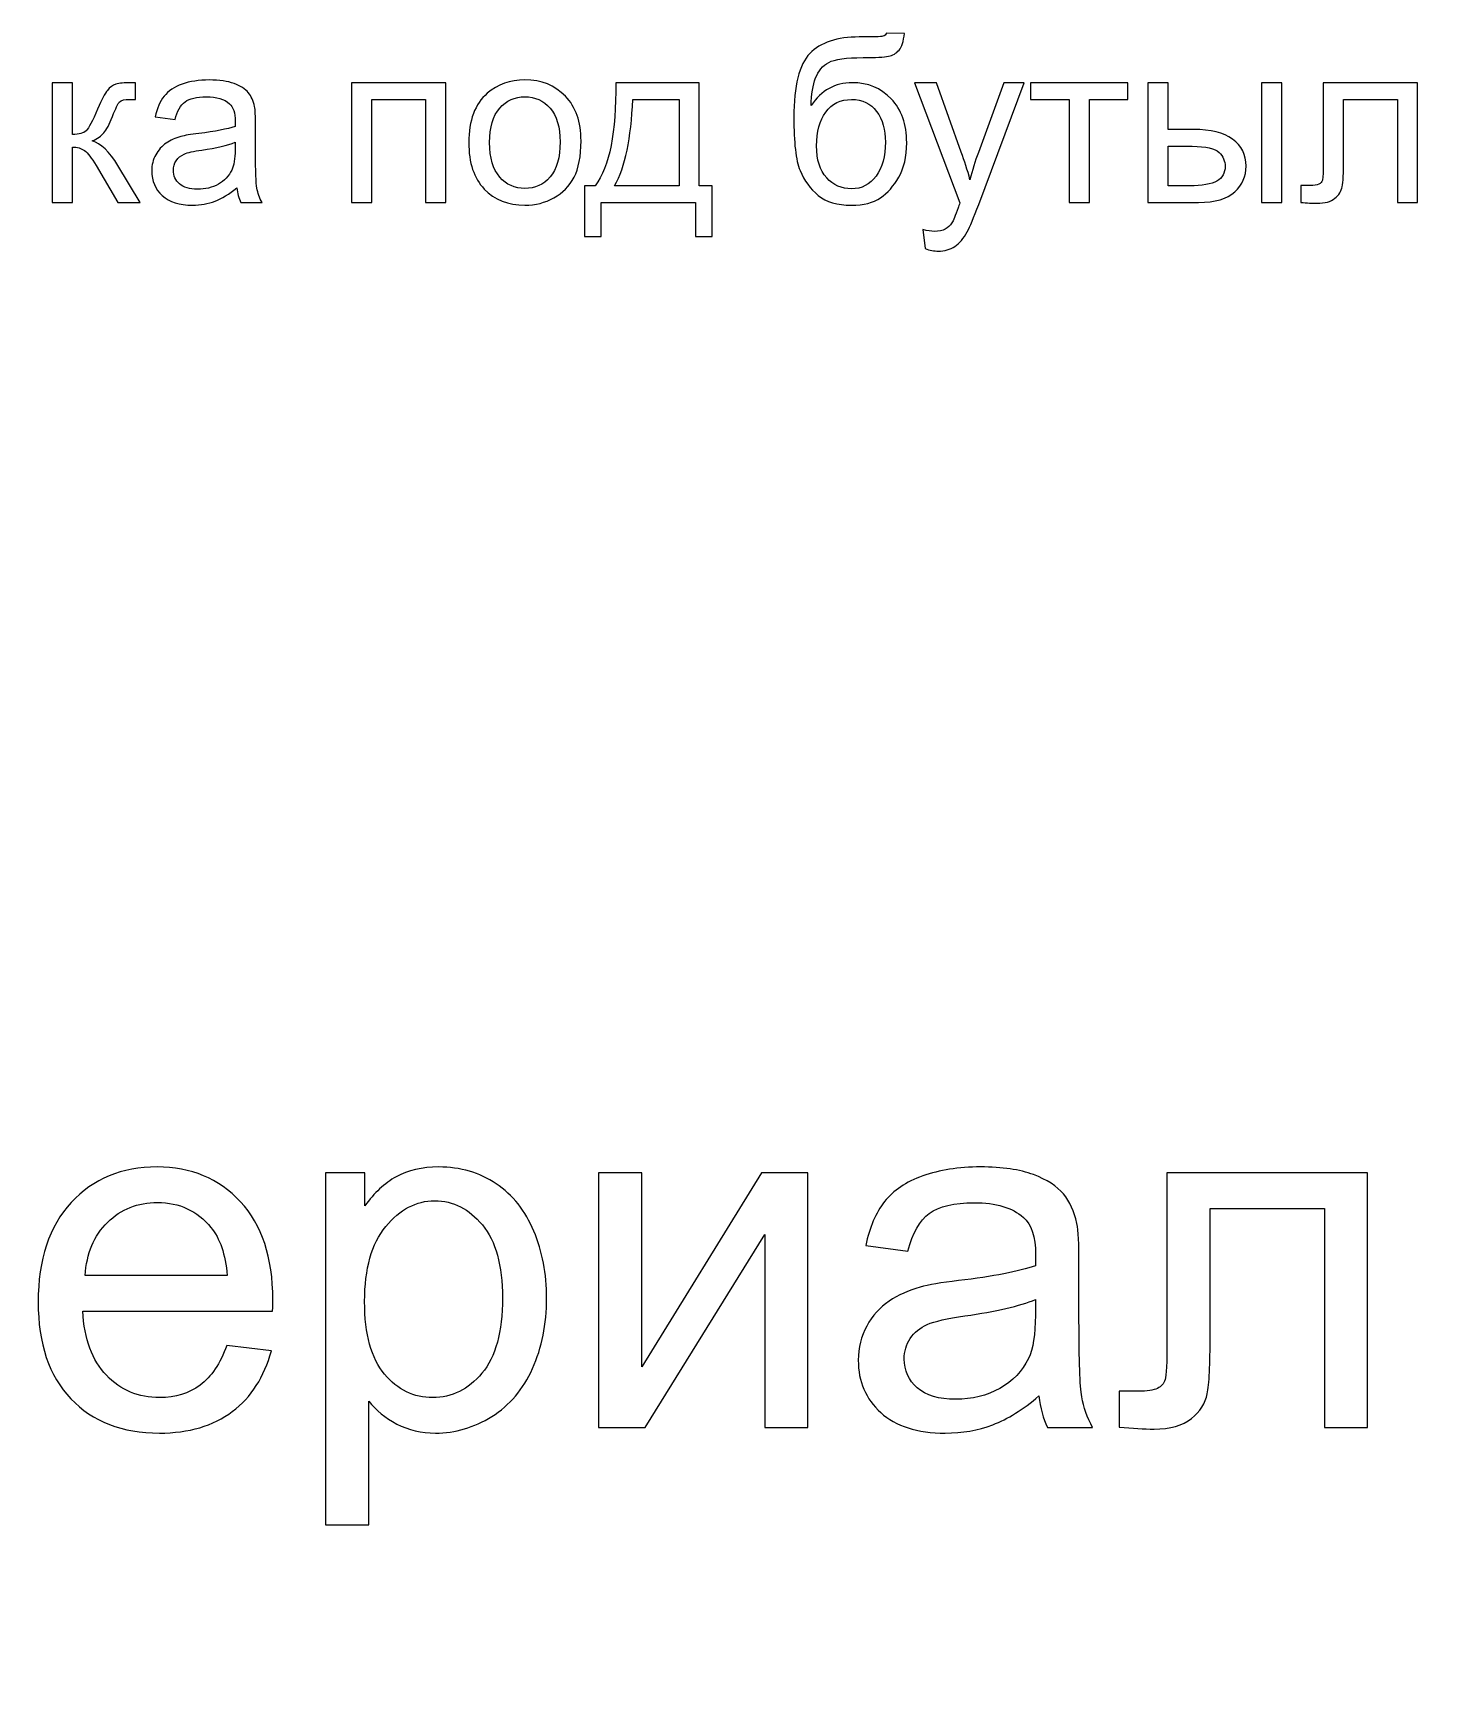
# Model space of a CAD drawing. Header units: centimetres. Extents: x -34 to 236, y -37 to 15.
# Drawn here: x 187.73 to 192.86, y 8.44 to 14.51 of the extents above; entities that cross this region are included whole.
import ezdxf

# ---------------------------------------------------------------- set-up
doc = ezdxf.new("R2010")
doc.units = ezdxf.units.CM
doc.header["$MEASUREMENT"] = 0
doc.layers.add('layer 1', color=7, linetype='Continuous')

msp = doc.modelspace()

# ---------------------------------------------------------------- linework, layer by layer
at = {"layer": 'layer 1'}
for points, knots in [([(190.8588, 14.51273), (190.8588, 14.51273), (190.92456, 14.51202), (190.92456, 14.51202), (190.92456, 14.51202), (190.92146, 14.48253), (190.91497, 14.46193), (190.90481, 14.45036), (190.90481, 14.45036), (190.89479, 14.43879), (190.8818, 14.43131), (190.866, 14.42806), (190.866, 14.42806), (190.8502, 14.42467), (190.81915, 14.42312), (190.77273, 14.42312), (190.77273, 14.42312), (190.71134, 14.42312), (190.66943, 14.4172), (190.64714, 14.40534), (190.64714, 14.40534), (190.62484, 14.39349), (190.60875, 14.37444), (190.59902, 14.34847), (190.59902, 14.34847), (190.58914, 14.32237), (190.58378, 14.28892), (190.58265, 14.24786), (190.58265, 14.24786), (190.60142, 14.27566), (190.62329, 14.29654), (190.64841, 14.31037), (190.64841, 14.31037), (190.67338, 14.32434), (190.70175, 14.33126), (190.73307, 14.33126), (190.73307, 14.33126), (190.79065, 14.33126), (190.83834, 14.3115), (190.87616, 14.27199), (190.87616, 14.27199), (190.91384, 14.23248), (190.93275, 14.17886), (190.93275, 14.11141), (190.93275, 14.11141), (190.93275, 14.06004), (190.92329, 14.01813), (190.90424, 13.98525), (190.90424, 13.98525), (190.88519, 13.95251), (190.86275, 13.92711), (190.83665, 13.90919), (190.83665, 13.90919), (190.81068, 13.89127), (190.77512, 13.88238), (190.73025, 13.88238), (190.73025, 13.88238), (190.67818, 13.88238), (190.63754, 13.89424), (190.60861, 13.91808), (190.60861, 13.91808), (190.57968, 13.94193), (190.55753, 13.97241), (190.54215, 14.00966), (190.54215, 14.00966), (190.52663, 14.04692), (190.51901, 14.11169), (190.51901, 14.20398), (190.51901, 14.20398), (190.51901, 14.31997), (190.53862, 14.39815), (190.57785, 14.43836), (190.57785, 14.43836), (190.61708, 14.47858), (190.67762, 14.49876), (190.75918, 14.49876), (190.75918, 14.49876), (190.80984, 14.49876), (190.83862, 14.4996), (190.84554, 14.50116), (190.84554, 14.50116), (190.85245, 14.50285), (190.85683, 14.5068), (190.8588, 14.51273)], [0, 0, 0, 0, 0.047619, 0.047619, 0.047619, 0.047619, 0.0952381, 0.0952381, 0.0952381, 0.0952381, 0.1428571, 0.1428571, 0.1428571, 0.1428571, 0.1904762, 0.1904762, 0.1904762, 0.1904762, 0.2380952, 0.2380952, 0.2380952, 0.2380952, 0.2857143, 0.2857143, 0.2857143, 0.2857143, 0.3333333, 0.3333333, 0.3333333, 0.3333333, 0.3809524, 0.3809524, 0.3809524, 0.3809524, 0.4285714, 0.4285714, 0.4285714, 0.4285714, 0.4761905, 0.4761905, 0.4761905, 0.4761905, 0.5238095, 0.5238095, 0.5238095, 0.5238095, 0.5714286, 0.5714286, 0.5714286, 0.5714286, 0.6190476, 0.6190476, 0.6190476, 0.6190476, 0.6666667, 0.6666667, 0.6666667, 0.6666667, 0.7142857, 0.7142857, 0.7142857, 0.7142857, 0.7619048, 0.7619048, 0.7619048, 0.7619048, 0.8095238, 0.8095238, 0.8095238, 0.8095238, 0.8571429, 0.8571429, 0.8571429, 0.8571429, 0.9047619, 0.9047619, 0.9047619, 0.9047619, 0.952381, 0.952381, 0.952381, 0.952381, 1, 1, 1, 1]), ([(188.47756, 13.94645), (188.4499, 13.92302), (188.42337, 13.90651), (188.39797, 13.89678), (188.39797, 13.89678), (188.37243, 13.88718), (188.34505, 13.88238), (188.31584, 13.88238), (188.31584, 13.88238), (188.26758, 13.88238), (188.23061, 13.89409), (188.20465, 13.91766), (188.20465, 13.91766), (188.17882, 13.94123), (188.16584, 13.97142), (188.16584, 14.00797), (188.16584, 14.00797), (188.16584, 14.02956), (188.17064, 14.04918), (188.18052, 14.06696), (188.18052, 14.06696), (188.19025, 14.08474), (188.20309, 14.09899), (188.2189, 14.10971), (188.2189, 14.10971), (188.23484, 14.12044), (188.25262, 14.12862), (188.27252, 14.13413), (188.27252, 14.13413), (188.28706, 14.13794), (188.30907, 14.14175), (188.33856, 14.14527), (188.33856, 14.14527), (188.39868, 14.15247), (188.44298, 14.16094), (188.47135, 14.17096), (188.47135, 14.17096), (188.47163, 14.18112), (188.47177, 14.18761), (188.47177, 14.19029), (188.47177, 14.19029), (188.47177, 14.22063), (188.46472, 14.24208), (188.4506, 14.25435), (188.4506, 14.25435), (188.4317, 14.27129), (188.40333, 14.27961), (188.36594, 14.27961), (188.36594, 14.27961), (188.33094, 14.27961), (188.30512, 14.27354), (188.28833, 14.26127), (188.28833, 14.26127), (188.27167, 14.24899), (188.2594, 14.22726), (188.25135, 14.19607), (188.25135, 14.19607), (188.25135, 14.19607), (188.17868, 14.20609), (188.17868, 14.20609), (188.17868, 14.20609), (188.18531, 14.23714), (188.19618, 14.2624), (188.21128, 14.28145), (188.21128, 14.28145), (188.22638, 14.30064), (188.24839, 14.31545), (188.27704, 14.32576), (188.27704, 14.32576), (188.30568, 14.33606), (188.33884, 14.34128), (188.37666, 14.34128), (188.37666, 14.34128), (188.4142, 14.34128), (188.44454, 14.33676), (188.46796, 14.32801), (188.46796, 14.32801), (188.49139, 14.31912), (188.5086, 14.30812), (188.51975, 14.29471), (188.51975, 14.29471), (188.53076, 14.2813), (188.53838, 14.26451), (188.54289, 14.24405), (188.54289, 14.24405), (188.54529, 14.23135), (188.54656, 14.20849), (188.54656, 14.17547), (188.54656, 14.17547), (188.54656, 14.17547), (188.54656, 14.07627), (188.54656, 14.07627), (188.54656, 14.07627), (188.54656, 14.00698), (188.54811, 13.96324), (188.55136, 13.94504), (188.55136, 13.94504), (188.55446, 13.92669), (188.56081, 13.90905), (188.57013, 13.89226), (188.57013, 13.89226), (188.57013, 13.89226), (188.49237, 13.89226), (188.49237, 13.89226), (188.49237, 13.89226), (188.48475, 13.90764), (188.47967, 13.9257), (188.47756, 13.94645)], [0, 0, 0, 0, 0.037037, 0.037037, 0.037037, 0.037037, 0.0740741, 0.0740741, 0.0740741, 0.0740741, 0.1111111, 0.1111111, 0.1111111, 0.1111111, 0.1481481, 0.1481481, 0.1481481, 0.1481481, 0.1851852, 0.1851852, 0.1851852, 0.1851852, 0.2222222, 0.2222222, 0.2222222, 0.2222222, 0.2592593, 0.2592593, 0.2592593, 0.2592593, 0.2962963, 0.2962963, 0.2962963, 0.2962963, 0.3333333, 0.3333333, 0.3333333, 0.3333333, 0.3703704, 0.3703704, 0.3703704, 0.3703704, 0.4074074, 0.4074074, 0.4074074, 0.4074074, 0.4444444, 0.4444444, 0.4444444, 0.4444444, 0.4814815, 0.4814815, 0.4814815, 0.4814815, 0.5185185, 0.5185185, 0.5185185, 0.5185185, 0.5555556, 0.5555556, 0.5555556, 0.5555556, 0.5925926, 0.5925926, 0.5925926, 0.5925926, 0.6296296, 0.6296296, 0.6296296, 0.6296296, 0.6666667, 0.6666667, 0.6666667, 0.6666667, 0.7037037, 0.7037037, 0.7037037, 0.7037037, 0.7407407, 0.7407407, 0.7407407, 0.7407407, 0.7777778, 0.7777778, 0.7777778, 0.7777778, 0.8148148, 0.8148148, 0.8148148, 0.8148148, 0.8518519, 0.8518519, 0.8518519, 0.8518519, 0.8888889, 0.8888889, 0.8888889, 0.8888889, 0.9259259, 0.9259259, 0.9259259, 0.9259259, 0.962963, 0.962963, 0.962963, 0.962963, 1, 1, 1, 1]), ([(189.32789, 14.11183), (189.32789, 14.19311), (189.35047, 14.25336), (189.39577, 14.29245), (189.39577, 14.29245), (189.43344, 14.32491), (189.47945, 14.34128), (189.53377, 14.34128), (189.53377, 14.34128), (189.59417, 14.34128), (189.64356, 14.32152), (189.6818, 14.28187), (189.6818, 14.28187), (189.72018, 14.24236), (189.73923, 14.18775), (189.73923, 14.11804), (189.73923, 14.11804), (189.73923, 14.06145), (189.73077, 14.017), (189.71383, 13.98469), (189.71383, 13.98469), (189.6969, 13.95223), (189.6722, 13.92711), (189.63989, 13.90919), (189.63989, 13.90919), (189.60743, 13.89127), (189.57216, 13.88238), (189.53377, 13.88238), (189.53377, 13.88238), (189.47239, 13.88238), (189.42272, 13.902), (189.38476, 13.94151), (189.38476, 13.94151), (189.3468, 13.98088), (189.32789, 14.03761), (189.32789, 14.11183)], [0, 0, 0, 0, 0.1111111, 0.1111111, 0.1111111, 0.1111111, 0.2222222, 0.2222222, 0.2222222, 0.2222222, 0.3333333, 0.3333333, 0.3333333, 0.3333333, 0.4444444, 0.4444444, 0.4444444, 0.4444444, 0.5555556, 0.5555556, 0.5555556, 0.5555556, 0.6666667, 0.6666667, 0.6666667, 0.6666667, 0.7777778, 0.7777778, 0.7777778, 0.7777778, 0.8888889, 0.8888889, 0.8888889, 0.8888889, 1, 1, 1, 1]), ([(187.80163, 14.33126), (187.80163, 14.33126), (187.87599, 14.33126), (187.87599, 14.33126), (187.87599, 14.33126), (187.87599, 14.33126), (187.87599, 14.1416), (187.87599, 14.1416), (187.87599, 14.1416), (187.8997, 14.1416), (187.91635, 14.14612), (187.92581, 14.15515), (187.92581, 14.15515), (187.93526, 14.16432), (187.94923, 14.19071), (187.96772, 14.2346), (187.96772, 14.2346), (187.98239, 14.26931), (187.99424, 14.29217), (188.00328, 14.30318), (188.00328, 14.30318), (188.01245, 14.31418), (188.02289, 14.32166), (188.03474, 14.32547), (188.03474, 14.32547), (188.0466, 14.32942), (188.06565, 14.33126), (188.09175, 14.33126), (188.09175, 14.33126), (188.09175, 14.33126), (188.10671, 14.33126), (188.10671, 14.33126), (188.10671, 14.33126), (188.10671, 14.33126), (188.10671, 14.26973), (188.10671, 14.26973), (188.10671, 14.26973), (188.10671, 14.26973), (188.08597, 14.27016), (188.08597, 14.27016), (188.08597, 14.27016), (188.06649, 14.27016), (188.05393, 14.26719), (188.04843, 14.26141), (188.04843, 14.26141), (188.04265, 14.25534), (188.03376, 14.23728), (188.0219, 14.20722), (188.0219, 14.20722), (188.01061, 14.17858), (188.00031, 14.15882), (187.99086, 14.14781), (187.99086, 14.14781), (187.98154, 14.13667), (187.96701, 14.12665), (187.94754, 14.11762), (187.94754, 14.11762), (187.97943, 14.10901), (188.0109, 14.07923), (188.0418, 14.02829), (188.0418, 14.02829), (188.0418, 14.02829), (188.12322, 13.89226), (188.12322, 13.89226), (188.12322, 13.89226), (188.12322, 13.89226), (188.04138, 13.89226), (188.04138, 13.89226), (188.04138, 13.89226), (188.04138, 13.89226), (187.96193, 14.02829), (187.96193, 14.02829), (187.96193, 14.02829), (187.9457, 14.05553), (187.93145, 14.07359), (187.91946, 14.0822), (187.91946, 14.0822), (187.90732, 14.09095), (187.89279, 14.09518), (187.87599, 14.09518), (187.87599, 14.09518), (187.87599, 14.09518), (187.87599, 13.89226), (187.87599, 13.89226), (187.87599, 13.89226), (187.87599, 13.89226), (187.80163, 13.89226), (187.80163, 13.89226), (187.80163, 13.89226), (187.80163, 13.89226), (187.80163, 14.33126), (187.80163, 14.33126)], [0, 0, 0, 0, 0.0434783, 0.0434783, 0.0434783, 0.0434783, 0.0869565, 0.0869565, 0.0869565, 0.0869565, 0.1304348, 0.1304348, 0.1304348, 0.1304348, 0.173913, 0.173913, 0.173913, 0.173913, 0.2173913, 0.2173913, 0.2173913, 0.2173913, 0.2608696, 0.2608696, 0.2608696, 0.2608696, 0.3043478, 0.3043478, 0.3043478, 0.3043478, 0.3478261, 0.3478261, 0.3478261, 0.3478261, 0.3913043, 0.3913043, 0.3913043, 0.3913043, 0.4347826, 0.4347826, 0.4347826, 0.4347826, 0.4782609, 0.4782609, 0.4782609, 0.4782609, 0.5217391, 0.5217391, 0.5217391, 0.5217391, 0.5652174, 0.5652174, 0.5652174, 0.5652174, 0.6086957, 0.6086957, 0.6086957, 0.6086957, 0.6521739, 0.6521739, 0.6521739, 0.6521739, 0.6956522, 0.6956522, 0.6956522, 0.6956522, 0.7391304, 0.7391304, 0.7391304, 0.7391304, 0.7826087, 0.7826087, 0.7826087, 0.7826087, 0.826087, 0.826087, 0.826087, 0.826087, 0.8695652, 0.8695652, 0.8695652, 0.8695652, 0.9130435, 0.9130435, 0.9130435, 0.9130435, 0.9565217, 0.9565217, 0.9565217, 0.9565217, 1, 1, 1, 1]), ([(188.8975, 14.33126), (188.8975, 14.33126), (189.24407, 14.33126), (189.24407, 14.33126), (189.24407, 14.33126), (189.24407, 14.33126), (189.24407, 13.89226), (189.24407, 13.89226), (189.24407, 13.89226), (189.24407, 13.89226), (189.16957, 13.89226), (189.16957, 13.89226), (189.16957, 13.89226), (189.16957, 13.89226), (189.16957, 14.26973), (189.16957, 14.26973), (189.16957, 14.26973), (189.16957, 14.26973), (188.97201, 14.26973), (188.97201, 14.26973), (188.97201, 14.26973), (188.97201, 14.26973), (188.97201, 13.89226), (188.97201, 13.89226), (188.97201, 13.89226), (188.97201, 13.89226), (188.8975, 13.89226), (188.8975, 13.89226), (188.8975, 13.89226), (188.8975, 13.89226), (188.8975, 14.33126), (188.8975, 14.33126)], [0, 0, 0, 0, 0.125, 0.125, 0.125, 0.125, 0.25, 0.25, 0.25, 0.25, 0.375, 0.375, 0.375, 0.375, 0.5, 0.5, 0.5, 0.5, 0.625, 0.625, 0.625, 0.625, 0.75, 0.75, 0.75, 0.75, 0.875, 0.875, 0.875, 0.875, 1, 1, 1, 1]), ([(189.40437, 14.11183), (189.40437, 14.05553), (189.41665, 14.01347), (189.4412, 13.98553), (189.4412, 13.98553), (189.46576, 13.95745), (189.49666, 13.94348), (189.53377, 13.94348), (189.53377, 13.94348), (189.57074, 13.94348), (189.60151, 13.95759), (189.62606, 13.98568), (189.62606, 13.98568), (189.65047, 14.01376), (189.66275, 14.05666), (189.66275, 14.11423), (189.66275, 14.11423), (189.66275, 14.16856), (189.65047, 14.20976), (189.62578, 14.2377), (189.62578, 14.2377), (189.60108, 14.26564), (189.57046, 14.27961), (189.53377, 14.27961), (189.53377, 14.27961), (189.49666, 14.27961), (189.46576, 14.26564), (189.4412, 14.23784), (189.4412, 14.23784), (189.41665, 14.21004), (189.40437, 14.16799), (189.40437, 14.11183)], [0, 0, 0, 0, 0.125, 0.125, 0.125, 0.125, 0.25, 0.25, 0.25, 0.25, 0.375, 0.375, 0.375, 0.375, 0.5, 0.5, 0.5, 0.5, 0.625, 0.625, 0.625, 0.625, 0.75, 0.75, 0.75, 0.75, 0.875, 0.875, 0.875, 0.875, 1, 1, 1, 1]), ([(189.86665, 14.33126), (189.86665, 14.33126), (190.17258, 14.33126), (190.17258, 14.33126), (190.17258, 14.33126), (190.17258, 14.33126), (190.17258, 13.9535), (190.17258, 13.9535), (190.17258, 13.9535), (190.17258, 13.9535), (190.22, 13.9535), (190.22, 13.9535), (190.22, 13.9535), (190.22, 13.9535), (190.22, 13.7678), (190.22, 13.7678), (190.22, 13.7678), (190.22, 13.7678), (190.15889, 13.7678), (190.15889, 13.7678), (190.15889, 13.7678), (190.15889, 13.7678), (190.15889, 13.89226), (190.15889, 13.89226), (190.15889, 13.89226), (190.15889, 13.89226), (189.81331, 13.89226), (189.81331, 13.89226), (189.81331, 13.89226), (189.81331, 13.89226), (189.81331, 13.7678), (189.81331, 13.7678), (189.81331, 13.7678), (189.81331, 13.7678), (189.75207, 13.7678), (189.75207, 13.7678), (189.75207, 13.7678), (189.75207, 13.7678), (189.75207, 13.9535), (189.75207, 13.9535), (189.75207, 13.9535), (189.75207, 13.9535), (189.7913, 13.9535), (189.7913, 13.9535), (189.7913, 13.9535), (189.84365, 14.02462), (189.86877, 14.15049), (189.86665, 14.33126)], [0, 0, 0, 0, 0.0833333, 0.0833333, 0.0833333, 0.0833333, 0.1666667, 0.1666667, 0.1666667, 0.1666667, 0.25, 0.25, 0.25, 0.25, 0.3333333, 0.3333333, 0.3333333, 0.3333333, 0.4166667, 0.4166667, 0.4166667, 0.4166667, 0.5, 0.5, 0.5, 0.5, 0.5833333, 0.5833333, 0.5833333, 0.5833333, 0.6666667, 0.6666667, 0.6666667, 0.6666667, 0.75, 0.75, 0.75, 0.75, 0.8333333, 0.8333333, 0.8333333, 0.8333333, 0.9166667, 0.9166667, 0.9166667, 0.9166667, 1, 1, 1, 1]), ([(191.00019, 13.72321), (191.00019, 13.72321), (190.99187, 13.79306), (190.99187, 13.79306), (190.99187, 13.79306), (191.00824, 13.78868), (191.02235, 13.78643), (191.03448, 13.78643), (191.03448, 13.78643), (191.05099, 13.78643), (191.06426, 13.78925), (191.07414, 13.79475), (191.07414, 13.79475), (191.08415, 13.80026), (191.0922, 13.80788), (191.09855, 13.81789), (191.09855, 13.81789), (191.10335, 13.82523), (191.11083, 13.84372), (191.12127, 13.87321), (191.12127, 13.87321), (191.12268, 13.87744), (191.12494, 13.88337), (191.1279, 13.89141), (191.1279, 13.89141), (191.1279, 13.89141), (190.96139, 14.33126), (190.96139, 14.33126), (190.96139, 14.33126), (190.96139, 14.33126), (191.04154, 14.33126), (191.04154, 14.33126), (191.04154, 14.33126), (191.04154, 14.33126), (191.13298, 14.07712), (191.13298, 14.07712), (191.13298, 14.07712), (191.14469, 14.0448), (191.15542, 14.01093), (191.16473, 13.97537), (191.16473, 13.97537), (191.17334, 14.00952), (191.1835, 14.04283), (191.19535, 14.07542), (191.19535, 14.07542), (191.19535, 14.07542), (191.28919, 14.33126), (191.28919, 14.33126), (191.28919, 14.33126), (191.28919, 14.33126), (191.36356, 14.33126), (191.36356, 14.33126), (191.36356, 14.33126), (191.36356, 14.33126), (191.19662, 13.88478), (191.19662, 13.88478), (191.19662, 13.88478), (191.1787, 13.83652), (191.16473, 13.80336), (191.15485, 13.78516), (191.15485, 13.78516), (191.14159, 13.7606), (191.12649, 13.74268), (191.10941, 13.73125), (191.10941, 13.73125), (191.0922, 13.71982), (191.07188, 13.71404), (191.04817, 13.71404), (191.04817, 13.71404), (191.03378, 13.71404), (191.01783, 13.71714), (191.00019, 13.72321)], [0, 0, 0, 0, 0.0555556, 0.0555556, 0.0555556, 0.0555556, 0.1111111, 0.1111111, 0.1111111, 0.1111111, 0.1666667, 0.1666667, 0.1666667, 0.1666667, 0.2222222, 0.2222222, 0.2222222, 0.2222222, 0.2777778, 0.2777778, 0.2777778, 0.2777778, 0.3333333, 0.3333333, 0.3333333, 0.3333333, 0.3888889, 0.3888889, 0.3888889, 0.3888889, 0.4444444, 0.4444444, 0.4444444, 0.4444444, 0.5, 0.5, 0.5, 0.5, 0.5555556, 0.5555556, 0.5555556, 0.5555556, 0.6111111, 0.6111111, 0.6111111, 0.6111111, 0.6666667, 0.6666667, 0.6666667, 0.6666667, 0.7222222, 0.7222222, 0.7222222, 0.7222222, 0.7777778, 0.7777778, 0.7777778, 0.7777778, 0.8333333, 0.8333333, 0.8333333, 0.8333333, 0.8888889, 0.8888889, 0.8888889, 0.8888889, 0.9444444, 0.9444444, 0.9444444, 0.9444444, 1, 1, 1, 1]), ([(191.3867, 14.33126), (191.3867, 14.33126), (191.74357, 14.33126), (191.74357, 14.33126), (191.74357, 14.33126), (191.74357, 14.33126), (191.74357, 14.26973), (191.74357, 14.26973), (191.74357, 14.26973), (191.74357, 14.26973), (191.60218, 14.26973), (191.60218, 14.26973), (191.60218, 14.26973), (191.60218, 14.26973), (191.60218, 13.89226), (191.60218, 13.89226), (191.60218, 13.89226), (191.60218, 13.89226), (191.5281, 13.89226), (191.5281, 13.89226), (191.5281, 13.89226), (191.5281, 13.89226), (191.5281, 14.26973), (191.5281, 14.26973), (191.5281, 14.26973), (191.5281, 14.26973), (191.3867, 14.26973), (191.3867, 14.26973), (191.3867, 14.26973), (191.3867, 14.26973), (191.3867, 14.33126), (191.3867, 14.33126)], [0, 0, 0, 0, 0.125, 0.125, 0.125, 0.125, 0.25, 0.25, 0.25, 0.25, 0.375, 0.375, 0.375, 0.375, 0.5, 0.5, 0.5, 0.5, 0.625, 0.625, 0.625, 0.625, 0.75, 0.75, 0.75, 0.75, 0.875, 0.875, 0.875, 0.875, 1, 1, 1, 1]), ([(191.81624, 14.33126), (191.81624, 14.33126), (191.89075, 14.33126), (191.89075, 14.33126), (191.89075, 14.33126), (191.89075, 14.33126), (191.89075, 14.15981), (191.89075, 14.15981), (191.89075, 14.15981), (191.89075, 14.15981), (191.98501, 14.15981), (191.98501, 14.15981), (191.98501, 14.15981), (192.0464, 14.15981), (192.09381, 14.14781), (192.12697, 14.12397), (192.12697, 14.12397), (192.16013, 14.10012), (192.17678, 14.06724), (192.17678, 14.02533), (192.17678, 14.02533), (192.17678, 13.98878), (192.16295, 13.95731), (192.13515, 13.93135), (192.13515, 13.93135), (192.1075, 13.90524), (192.06319, 13.89226), (192.00237, 13.89226), (192.00237, 13.89226), (192.00237, 13.89226), (191.81624, 13.89226), (191.81624, 13.89226), (191.81624, 13.89226), (191.81624, 13.89226), (191.81624, 14.33126), (191.81624, 14.33126)], [0, 0, 0, 0, 0.1111111, 0.1111111, 0.1111111, 0.1111111, 0.2222222, 0.2222222, 0.2222222, 0.2222222, 0.3333333, 0.3333333, 0.3333333, 0.3333333, 0.4444444, 0.4444444, 0.4444444, 0.4444444, 0.5555556, 0.5555556, 0.5555556, 0.5555556, 0.6666667, 0.6666667, 0.6666667, 0.6666667, 0.7777778, 0.7777778, 0.7777778, 0.7777778, 0.8888889, 0.8888889, 0.8888889, 0.8888889, 1, 1, 1, 1]), ([(192.23252, 14.33126), (192.23252, 14.33126), (192.30703, 14.33126), (192.30703, 14.33126), (192.30703, 14.33126), (192.30703, 14.33126), (192.30703, 13.89226), (192.30703, 13.89226), (192.30703, 13.89226), (192.30703, 13.89226), (192.23252, 13.89226), (192.23252, 13.89226), (192.23252, 13.89226), (192.23252, 13.89226), (192.23252, 14.33126), (192.23252, 14.33126)], [0, 0, 0, 0, 0.25, 0.25, 0.25, 0.25, 0.5, 0.5, 0.5, 0.5, 0.75, 0.75, 0.75, 0.75, 1, 1, 1, 1]), ([(192.45957, 14.33126), (192.45957, 14.33126), (192.80529, 14.33126), (192.80529, 14.33126), (192.80529, 14.33126), (192.80529, 14.33126), (192.80529, 13.89226), (192.80529, 13.89226), (192.80529, 13.89226), (192.80529, 13.89226), (192.73121, 13.89226), (192.73121, 13.89226), (192.73121, 13.89226), (192.73121, 13.89226), (192.73121, 14.26973), (192.73121, 14.26973), (192.73121, 14.26973), (192.73121, 14.26973), (192.53407, 14.26973), (192.53407, 14.26973), (192.53407, 14.26973), (192.53407, 14.26973), (192.53407, 14.05101), (192.53407, 14.05101), (192.53407, 14.05101), (192.53407, 14.00007), (192.53238, 13.96634), (192.52913, 13.95012), (192.52913, 13.95012), (192.52575, 13.93389), (192.51672, 13.91964), (192.50176, 13.9075), (192.50176, 13.9075), (192.48694, 13.89536), (192.46535, 13.8893), (192.43727, 13.8893), (192.43727, 13.8893), (192.41991, 13.8893), (192.39988, 13.89043), (192.3773, 13.89268), (192.3773, 13.89268), (192.3773, 13.89268), (192.3773, 13.95463), (192.3773, 13.95463), (192.3773, 13.95463), (192.3773, 13.95463), (192.41004, 13.95463), (192.41004, 13.95463), (192.41004, 13.95463), (192.42542, 13.95463), (192.43642, 13.95632), (192.44306, 13.95943), (192.44306, 13.95943), (192.44969, 13.96267), (192.45406, 13.96761), (192.45632, 13.97453), (192.45632, 13.97453), (192.45858, 13.98144), (192.45957, 14.00388), (192.45957, 14.04198), (192.45957, 14.04198), (192.45957, 14.04198), (192.45957, 14.33126), (192.45957, 14.33126)], [0, 0, 0, 0, 0.0625, 0.0625, 0.0625, 0.0625, 0.125, 0.125, 0.125, 0.125, 0.1875, 0.1875, 0.1875, 0.1875, 0.25, 0.25, 0.25, 0.25, 0.3125, 0.3125, 0.3125, 0.3125, 0.375, 0.375, 0.375, 0.375, 0.4375, 0.4375, 0.4375, 0.4375, 0.5, 0.5, 0.5, 0.5, 0.5625, 0.5625, 0.5625, 0.5625, 0.625, 0.625, 0.625, 0.625, 0.6875, 0.6875, 0.6875, 0.6875, 0.75, 0.75, 0.75, 0.75, 0.8125, 0.8125, 0.8125, 0.8125, 0.875, 0.875, 0.875, 0.875, 0.9375, 0.9375, 0.9375, 0.9375, 1, 1, 1, 1]), ([(189.9286, 14.26973), (189.9231, 14.12721), (189.90108, 14.0218), (189.86242, 13.9535), (189.86242, 13.9535), (189.86242, 13.9535), (190.0985, 13.9535), (190.0985, 13.9535), (190.0985, 13.9535), (190.0985, 13.9535), (190.0985, 14.26973), (190.0985, 14.26973), (190.0985, 14.26973), (190.0985, 14.26973), (189.9286, 14.26973), (189.9286, 14.26973)], [0, 0, 0, 0, 0.25, 0.25, 0.25, 0.25, 0.5, 0.5, 0.5, 0.5, 0.75, 0.75, 0.75, 0.75, 1, 1, 1, 1]), ([(190.85499, 14.11338), (190.85499, 14.15924), (190.84427, 14.19664), (190.82254, 14.22585), (190.82254, 14.22585), (190.80095, 14.25506), (190.77047, 14.26973), (190.7311, 14.26973), (190.7311, 14.26973), (190.69003, 14.26973), (190.65828, 14.25421), (190.63599, 14.22345), (190.63599, 14.22345), (190.61369, 14.19255), (190.6024, 14.15134), (190.6024, 14.09984), (190.6024, 14.09984), (190.6024, 14.04875), (190.61482, 14.00981), (190.63952, 13.98285), (190.63952, 13.98285), (190.66407, 13.95576), (190.69455, 13.94235), (190.73067, 13.94235), (190.73067, 13.94235), (190.7675, 13.94235), (190.79756, 13.95788), (190.82056, 13.9892), (190.82056, 13.9892), (190.84356, 14.02053), (190.85499, 14.06188), (190.85499, 14.11338)], [0, 0, 0, 0, 0.125, 0.125, 0.125, 0.125, 0.25, 0.25, 0.25, 0.25, 0.375, 0.375, 0.375, 0.375, 0.5, 0.5, 0.5, 0.5, 0.625, 0.625, 0.625, 0.625, 0.75, 0.75, 0.75, 0.75, 0.875, 0.875, 0.875, 0.875, 1, 1, 1, 1]), ([(188.47135, 14.11268), (188.44425, 14.10153), (188.40376, 14.09222), (188.34985, 14.08445), (188.34985, 14.08445), (188.31923, 14.08008), (188.2975, 14.07514), (188.28494, 14.06964), (188.28494, 14.06964), (188.27224, 14.06413), (188.26236, 14.05609), (188.25559, 14.04537), (188.25559, 14.04537), (188.24867, 14.03478), (188.24515, 14.02307), (188.24515, 14.01009), (188.24515, 14.01009), (188.24515, 13.99019), (188.25277, 13.97368), (188.26772, 13.96042), (188.26772, 13.96042), (188.28268, 13.94729), (188.3047, 13.94066), (188.33362, 13.94066), (188.33362, 13.94066), (188.36227, 13.94066), (188.38781, 13.94687), (188.41011, 13.95943), (188.41011, 13.95943), (188.4324, 13.97199), (188.44891, 13.9892), (188.45935, 14.01093), (188.45935, 14.01093), (188.4674, 14.02773), (188.47135, 14.05256), (188.47135, 14.0853), (188.47135, 14.0853), (188.47135, 14.0853), (188.47135, 14.11268), (188.47135, 14.11268)], [0, 0, 0, 0, 0.1, 0.1, 0.1, 0.1, 0.2, 0.2, 0.2, 0.2, 0.3, 0.3, 0.3, 0.3, 0.4, 0.4, 0.4, 0.4, 0.5, 0.5, 0.5, 0.5, 0.6, 0.6, 0.6, 0.6, 0.7, 0.7, 0.7, 0.7, 0.8, 0.8, 0.8, 0.8, 0.9, 0.9, 0.9, 0.9, 1, 1, 1, 1]), ([(191.89075, 13.9535), (191.89075, 13.9535), (191.96878, 13.9535), (191.96878, 13.9535), (191.96878, 13.9535), (192.01592, 13.9535), (192.04964, 13.95929), (192.06968, 13.97086), (192.06968, 13.97086), (192.08986, 13.98243), (192.09988, 14.00049), (192.09988, 14.0249), (192.09988, 14.0249), (192.09988, 14.04396), (192.0924, 14.06089), (192.07758, 14.07585), (192.07758, 14.07585), (192.06262, 14.09066), (192.02974, 14.09814), (191.9788, 14.09814), (191.9788, 14.09814), (191.9788, 14.09814), (191.89075, 14.09814), (191.89075, 14.09814), (191.89075, 14.09814), (191.89075, 14.09814), (191.89075, 13.9535), (191.89075, 13.9535)], [0, 0, 0, 0, 0.1428571, 0.1428571, 0.1428571, 0.1428571, 0.2857143, 0.2857143, 0.2857143, 0.2857143, 0.4285714, 0.4285714, 0.4285714, 0.4285714, 0.5714286, 0.5714286, 0.5714286, 0.5714286, 0.7142857, 0.7142857, 0.7142857, 0.7142857, 0.8571429, 0.8571429, 0.8571429, 0.8571429, 1, 1, 1, 1]), ([(188.4409, 9.70447), (188.4409, 9.70447), (188.60433, 9.68438), (188.60433, 9.68438), (188.60433, 9.68438), (188.57854, 9.58872), (188.53086, 9.51466), (188.46129, 9.46188), (188.46129, 9.46188), (188.39142, 9.40941), (188.30236, 9.38302), (188.19411, 9.38302), (188.19411, 9.38302), (188.05768, 9.38302), (187.94943, 9.425), (187.86966, 9.50896), (187.86966, 9.50896), (187.7896, 9.59292), (187.74972, 9.71077), (187.74972, 9.8625), (187.74972, 9.8625), (187.74972, 10.01963), (187.7902, 10.14137), (187.87086, 10.22803), (187.87086, 10.22803), (187.95183, 10.31469), (188.05648, 10.35817), (188.18542, 10.35817), (188.18542, 10.35817), (188.31016, 10.35817), (188.41211, 10.31559), (188.49098, 10.23073), (188.49098, 10.23073), (188.57014, 10.14587), (188.60972, 10.02622), (188.60972, 9.87239), (188.60972, 9.87239), (188.60972, 9.8628), (188.60942, 9.8487), (188.60882, 9.83011), (188.60882, 9.83011), (188.60882, 9.83011), (187.91314, 9.83011), (187.91314, 9.83011), (187.91314, 9.83011), (187.91884, 9.72756), (187.94793, 9.649), (188.0001, 9.59472), (188.0001, 9.59472), (188.05228, 9.54015), (188.11705, 9.51286), (188.19501, 9.51286), (188.19501, 9.51286), (188.25289, 9.51286), (188.30236, 9.52815), (188.34345, 9.55874), (188.34345, 9.55874), (188.38453, 9.58902), (188.41691, 9.6376), (188.4409, 9.70447)], [0, 0, 0, 0, 0.0666667, 0.0666667, 0.0666667, 0.0666667, 0.1333333, 0.1333333, 0.1333333, 0.1333333, 0.2, 0.2, 0.2, 0.2, 0.2666667, 0.2666667, 0.2666667, 0.2666667, 0.3333333, 0.3333333, 0.3333333, 0.3333333, 0.4, 0.4, 0.4, 0.4, 0.4666667, 0.4666667, 0.4666667, 0.4666667, 0.5333333, 0.5333333, 0.5333333, 0.5333333, 0.6, 0.6, 0.6, 0.6, 0.6666667, 0.6666667, 0.6666667, 0.6666667, 0.7333333, 0.7333333, 0.7333333, 0.7333333, 0.8, 0.8, 0.8, 0.8, 0.8666667, 0.8666667, 0.8666667, 0.8666667, 0.9333333, 0.9333333, 0.9333333, 0.9333333, 1, 1, 1, 1]), ([(188.80314, 9.04657), (188.80314, 9.04657), (188.80314, 10.33688), (188.80314, 10.33688), (188.80314, 10.33688), (188.80314, 10.33688), (188.94707, 10.33688), (188.94707, 10.33688), (188.94707, 10.33688), (188.94707, 10.33688), (188.94707, 10.21574), (188.94707, 10.21574), (188.94707, 10.21574), (188.98095, 10.26311), (189.01934, 10.2988), (189.06222, 10.32249), (189.06222, 10.32249), (189.1048, 10.34618), (189.15667, 10.35817), (189.21754, 10.35817), (189.21754, 10.35817), (189.29731, 10.35817), (189.36747, 10.33748), (189.42835, 10.2967), (189.42835, 10.2967), (189.48952, 10.25562), (189.5354, 10.19774), (189.56628, 10.12308), (189.56628, 10.12308), (189.59747, 10.04841), (189.61306, 9.96655), (189.61306, 9.87749), (189.61306, 9.87749), (189.61306, 9.78214), (189.59597, 9.69608), (189.56149, 9.61961), (189.56149, 9.61961), (189.5273, 9.54315), (189.47752, 9.48467), (189.41215, 9.44389), (189.41215, 9.44389), (189.34678, 9.40341), (189.27812, 9.38302), (189.20615, 9.38302), (189.20615, 9.38302), (189.15337, 9.38302), (189.1063, 9.39411), (189.06431, 9.4163), (189.06431, 9.4163), (189.02233, 9.43849), (188.98815, 9.46668), (188.96116, 9.50057), (188.96116, 9.50057), (188.96116, 9.50057), (188.96116, 9.04657), (188.96116, 9.04657), (188.96116, 9.04657), (188.96116, 9.04657), (188.80314, 9.04657), (188.80314, 9.04657)], [0, 0, 0, 0, 0.0666667, 0.0666667, 0.0666667, 0.0666667, 0.1333333, 0.1333333, 0.1333333, 0.1333333, 0.2, 0.2, 0.2, 0.2, 0.2666667, 0.2666667, 0.2666667, 0.2666667, 0.3333333, 0.3333333, 0.3333333, 0.3333333, 0.4, 0.4, 0.4, 0.4, 0.4666667, 0.4666667, 0.4666667, 0.4666667, 0.5333333, 0.5333333, 0.5333333, 0.5333333, 0.6, 0.6, 0.6, 0.6, 0.6666667, 0.6666667, 0.6666667, 0.6666667, 0.7333333, 0.7333333, 0.7333333, 0.7333333, 0.8, 0.8, 0.8, 0.8, 0.8666667, 0.8666667, 0.8666667, 0.8666667, 0.9333333, 0.9333333, 0.9333333, 0.9333333, 1, 1, 1, 1]), ([(189.80378, 10.33688), (189.80378, 10.33688), (189.9618, 10.33688), (189.9618, 10.33688), (189.9618, 10.33688), (189.9618, 10.33688), (189.9618, 9.62531), (189.9618, 9.62531), (189.9618, 9.62531), (189.9618, 9.62531), (190.4002, 10.33688), (190.4002, 10.33688), (190.4002, 10.33688), (190.4002, 10.33688), (190.57052, 10.33688), (190.57052, 10.33688), (190.57052, 10.33688), (190.57052, 10.33688), (190.57052, 9.40401), (190.57052, 9.40401), (190.57052, 9.40401), (190.57052, 9.40401), (190.41249, 9.40401), (190.41249, 9.40401), (190.41249, 9.40401), (190.41249, 9.40401), (190.41249, 10.11108), (190.41249, 10.11108), (190.41249, 10.11108), (190.41249, 10.11108), (189.9741, 9.40401), (189.9741, 9.40401), (189.9741, 9.40401), (189.9741, 9.40401), (189.80378, 9.40401), (189.80378, 9.40401), (189.80378, 9.40401), (189.80378, 9.40401), (189.80378, 10.33688), (189.80378, 10.33688)], [0, 0, 0, 0, 0.1, 0.1, 0.1, 0.1, 0.2, 0.2, 0.2, 0.2, 0.3, 0.3, 0.3, 0.3, 0.4, 0.4, 0.4, 0.4, 0.5, 0.5, 0.5, 0.5, 0.6, 0.6, 0.6, 0.6, 0.7, 0.7, 0.7, 0.7, 0.8, 0.8, 0.8, 0.8, 0.9, 0.9, 0.9, 0.9, 1, 1, 1, 1]), ([(191.41763, 9.51916), (191.35886, 9.46938), (191.30249, 9.4343), (191.24851, 9.41361), (191.24851, 9.41361), (191.19424, 9.39321), (191.13606, 9.38302), (191.07399, 9.38302), (191.07399, 9.38302), (190.97144, 9.38302), (190.89288, 9.40791), (190.8377, 9.45799), (190.8377, 9.45799), (190.78283, 9.50806), (190.75524, 9.57223), (190.75524, 9.6499), (190.75524, 9.6499), (190.75524, 9.69578), (190.76544, 9.73746), (190.78643, 9.77524), (190.78643, 9.77524), (190.80712, 9.81302), (190.8344, 9.84331), (190.86799, 9.8661), (190.86799, 9.8661), (190.90187, 9.88889), (190.93965, 9.90628), (190.98194, 9.91797), (190.98194, 9.91797), (191.01282, 9.92607), (191.0596, 9.93417), (191.12227, 9.94166), (191.12227, 9.94166), (191.25001, 9.95695), (191.34417, 9.97495), (191.40444, 9.99624), (191.40444, 9.99624), (191.40504, 10.01783), (191.40534, 10.03162), (191.40534, 10.03732), (191.40534, 10.03732), (191.40534, 10.10179), (191.39035, 10.14737), (191.36036, 10.17346), (191.36036, 10.17346), (191.32018, 10.20944), (191.25991, 10.22713), (191.18044, 10.22713), (191.18044, 10.22713), (191.10608, 10.22713), (191.0512, 10.21424), (191.01552, 10.18815), (191.01552, 10.18815), (190.98014, 10.16206), (190.95405, 10.11588), (190.93696, 10.04961), (190.93696, 10.04961), (190.93696, 10.04961), (190.78253, 10.0709), (190.78253, 10.0709), (190.78253, 10.0709), (190.79662, 10.13687), (190.81971, 10.19055), (190.8518, 10.23103), (190.8518, 10.23103), (190.88388, 10.27181), (190.93066, 10.3033), (190.99153, 10.32519), (190.99153, 10.32519), (191.0524, 10.34707), (191.12287, 10.35817), (191.20323, 10.35817), (191.20323, 10.35817), (191.283, 10.35817), (191.34747, 10.34857), (191.39724, 10.32998), (191.39724, 10.32998), (191.44702, 10.31109), (191.4836, 10.2877), (191.50729, 10.25922), (191.50729, 10.25922), (191.53068, 10.23073), (191.54687, 10.19505), (191.55647, 10.15157), (191.55647, 10.15157), (191.56157, 10.12458), (191.56427, 10.076), (191.56427, 10.00583), (191.56427, 10.00583), (191.56427, 10.00583), (191.56427, 9.79503), (191.56427, 9.79503), (191.56427, 9.79503), (191.56427, 9.6478), (191.56757, 9.55484), (191.57446, 9.51616), (191.57446, 9.51616), (191.58106, 9.47718), (191.59455, 9.43969), (191.61434, 9.40401), (191.61434, 9.40401), (191.61434, 9.40401), (191.44912, 9.40401), (191.44912, 9.40401), (191.44912, 9.40401), (191.43293, 9.43669), (191.42213, 9.47508), (191.41763, 9.51916)], [0, 0, 0, 0, 0.037037, 0.037037, 0.037037, 0.037037, 0.0740741, 0.0740741, 0.0740741, 0.0740741, 0.1111111, 0.1111111, 0.1111111, 0.1111111, 0.1481481, 0.1481481, 0.1481481, 0.1481481, 0.1851852, 0.1851852, 0.1851852, 0.1851852, 0.2222222, 0.2222222, 0.2222222, 0.2222222, 0.2592593, 0.2592593, 0.2592593, 0.2592593, 0.2962963, 0.2962963, 0.2962963, 0.2962963, 0.3333333, 0.3333333, 0.3333333, 0.3333333, 0.3703704, 0.3703704, 0.3703704, 0.3703704, 0.4074074, 0.4074074, 0.4074074, 0.4074074, 0.4444444, 0.4444444, 0.4444444, 0.4444444, 0.4814815, 0.4814815, 0.4814815, 0.4814815, 0.5185185, 0.5185185, 0.5185185, 0.5185185, 0.5555556, 0.5555556, 0.5555556, 0.5555556, 0.5925926, 0.5925926, 0.5925926, 0.5925926, 0.6296296, 0.6296296, 0.6296296, 0.6296296, 0.6666667, 0.6666667, 0.6666667, 0.6666667, 0.7037037, 0.7037037, 0.7037037, 0.7037037, 0.7407407, 0.7407407, 0.7407407, 0.7407407, 0.7777778, 0.7777778, 0.7777778, 0.7777778, 0.8148148, 0.8148148, 0.8148148, 0.8148148, 0.8518519, 0.8518519, 0.8518519, 0.8518519, 0.8888889, 0.8888889, 0.8888889, 0.8888889, 0.9259259, 0.9259259, 0.9259259, 0.9259259, 0.962963, 0.962963, 0.962963, 0.962963, 1, 1, 1, 1]), ([(191.88662, 10.33688), (191.88662, 10.33688), (192.62128, 10.33688), (192.62128, 10.33688), (192.62128, 10.33688), (192.62128, 10.33688), (192.62128, 9.40401), (192.62128, 9.40401), (192.62128, 9.40401), (192.62128, 9.40401), (192.46385, 9.40401), (192.46385, 9.40401), (192.46385, 9.40401), (192.46385, 9.40401), (192.46385, 10.20614), (192.46385, 10.20614), (192.46385, 10.20614), (192.46385, 10.20614), (192.04495, 10.20614), (192.04495, 10.20614), (192.04495, 10.20614), (192.04495, 10.20614), (192.04495, 9.74135), (192.04495, 9.74135), (192.04495, 9.74135), (192.04495, 9.6331), (192.04135, 9.56144), (192.03445, 9.52695), (192.03445, 9.52695), (192.02725, 9.49247), (192.00806, 9.46218), (191.97628, 9.4364), (191.97628, 9.4364), (191.94479, 9.41061), (191.89891, 9.39771), (191.83924, 9.39771), (191.83924, 9.39771), (191.80236, 9.39771), (191.75978, 9.40011), (191.7118, 9.40491), (191.7118, 9.40491), (191.7118, 9.40491), (191.7118, 9.53655), (191.7118, 9.53655), (191.7118, 9.53655), (191.7118, 9.53655), (191.78137, 9.53655), (191.78137, 9.53655), (191.78137, 9.53655), (191.81405, 9.53655), (191.83744, 9.54015), (191.85154, 9.54674), (191.85154, 9.54674), (191.86563, 9.55364), (191.87493, 9.56414), (191.87972, 9.57883), (191.87972, 9.57883), (191.88452, 9.59352), (191.88662, 9.6412), (191.88662, 9.72216), (191.88662, 9.72216), (191.88662, 9.72216), (191.88662, 10.33688), (191.88662, 10.33688)], [0, 0, 0, 0, 0.0625, 0.0625, 0.0625, 0.0625, 0.125, 0.125, 0.125, 0.125, 0.1875, 0.1875, 0.1875, 0.1875, 0.25, 0.25, 0.25, 0.25, 0.3125, 0.3125, 0.3125, 0.3125, 0.375, 0.375, 0.375, 0.375, 0.4375, 0.4375, 0.4375, 0.4375, 0.5, 0.5, 0.5, 0.5, 0.5625, 0.5625, 0.5625, 0.5625, 0.625, 0.625, 0.625, 0.625, 0.6875, 0.6875, 0.6875, 0.6875, 0.75, 0.75, 0.75, 0.75, 0.8125, 0.8125, 0.8125, 0.8125, 0.875, 0.875, 0.875, 0.875, 0.9375, 0.9375, 0.9375, 0.9375, 1, 1, 1, 1]), ([(187.92184, 9.96025), (187.92184, 9.96025), (188.4427, 9.96025), (188.4427, 9.96025), (188.4427, 9.96025), (188.4358, 10.03852), (188.41571, 10.09759), (188.38303, 10.13657), (188.38303, 10.13657), (188.33265, 10.19744), (188.26728, 10.22803), (188.18722, 10.22803), (188.18722, 10.22803), (188.11465, 10.22803), (188.05348, 10.20374), (188.004, 10.15516), (188.004, 10.15516), (187.95453, 10.10659), (187.92724, 10.04152), (187.92184, 9.96025)], [0, 0, 0, 0, 0.2, 0.2, 0.2, 0.2, 0.4, 0.4, 0.4, 0.4, 0.6, 0.6, 0.6, 0.6, 0.8, 0.8, 0.8, 0.8, 1, 1, 1, 1]), ([(188.94617, 9.8652), (188.94617, 9.74525), (188.97046, 9.65649), (189.01904, 9.59892), (189.01904, 9.59892), (189.06761, 9.54165), (189.12669, 9.51286), (189.19565, 9.51286), (189.19565, 9.51286), (189.26582, 9.51286), (189.32609, 9.54255), (189.37617, 9.60222), (189.37617, 9.60222), (189.42625, 9.66159), (189.45144, 9.75365), (189.45144, 9.87839), (189.45144, 9.87839), (189.45144, 9.99744), (189.42685, 10.0862), (189.37797, 10.14557), (189.37797, 10.14557), (189.32909, 10.20464), (189.27062, 10.23433), (189.20285, 10.23433), (189.20285, 10.23433), (189.13538, 10.23433), (189.07571, 10.20284), (189.02383, 10.13987), (189.02383, 10.13987), (188.97196, 10.0769), (188.94617, 9.98514), (188.94617, 9.8652)], [0, 0, 0, 0, 0.125, 0.125, 0.125, 0.125, 0.25, 0.25, 0.25, 0.25, 0.375, 0.375, 0.375, 0.375, 0.5, 0.5, 0.5, 0.5, 0.625, 0.625, 0.625, 0.625, 0.75, 0.75, 0.75, 0.75, 0.875, 0.875, 0.875, 0.875, 1, 1, 1, 1]), ([(191.40444, 9.87239), (191.34687, 9.8487), (191.26081, 9.82891), (191.14626, 9.81242), (191.14626, 9.81242), (191.08119, 9.80313), (191.03501, 9.79263), (191.00832, 9.78094), (191.00832, 9.78094), (190.98134, 9.76924), (190.96035, 9.75215), (190.94595, 9.72936), (190.94595, 9.72936), (190.93126, 9.70687), (190.92376, 9.68198), (190.92376, 9.65439), (190.92376, 9.65439), (190.92376, 9.61211), (190.93995, 9.57703), (190.97174, 9.54884), (190.97174, 9.54884), (191.00353, 9.52096), (191.0503, 9.50686), (191.11178, 9.50686), (191.11178, 9.50686), (191.17265, 9.50686), (191.22692, 9.52006), (191.2743, 9.54674), (191.2743, 9.54674), (191.32168, 9.57343), (191.35676, 9.61001), (191.37895, 9.65619), (191.37895, 9.65619), (191.39604, 9.69188), (191.40444, 9.74465), (191.40444, 9.81422), (191.40444, 9.81422), (191.40444, 9.81422), (191.40444, 9.87239), (191.40444, 9.87239)], [0, 0, 0, 0, 0.1, 0.1, 0.1, 0.1, 0.2, 0.2, 0.2, 0.2, 0.3, 0.3, 0.3, 0.3, 0.4, 0.4, 0.4, 0.4, 0.5, 0.5, 0.5, 0.5, 0.6, 0.6, 0.6, 0.6, 0.7, 0.7, 0.7, 0.7, 0.8, 0.8, 0.8, 0.8, 0.9, 0.9, 0.9, 0.9, 1, 1, 1, 1])]:
    msp.add_open_spline(points, degree=3, knots=knots, dxfattribs=at)
at = {"layer": 'layer 1', "color": 114, "lineweight": 5}
msp.add_open_spline([(220.02528, -7.78406), (220.57756, -7.78406), (221.02527, -8.23178), (221.02527, -8.78406), (221.02527, -8.78406), (221.02527, -9.33634), (220.57756, -9.78406), (220.02527, -9.78406), (220.02527, -9.78406), (220.02527, -9.78406), (220.02527, -8.58406), (220.02527, -8.58406), (220.02527, -8.58406), (220.02527, -8.58406), (219.72047, -8.58406), (219.72047, -8.58406), (219.72047, -8.58406), (219.72047, -8.58406), (219.62527, -8.58406), (219.62527, -8.58406), (219.62527, -8.58406), (219.62527, -8.58406), (219.62527, -9.78406), (219.62527, -9.78406), (219.62527, -9.78406), (219.62527, -9.78406), (206.72047, -9.78406), (206.72047, -9.78406), (206.72047, -9.78406), (206.72047, -9.78406), (206.72047, -8.58406), (206.72047, -8.58406), (206.72047, -8.58406), (206.72047, -8.58406), (206.41567, -8.58406), (206.41567, -8.58406), (206.41567, -8.58406), (206.41567, -8.58406), (206.32047, -8.58406), (206.32047, -8.58406), (206.32047, -8.58406), (206.32047, -8.58406), (206.32047, -9.78406), (206.32047, -9.78406), (206.32047, -9.78406), (206.32047, -9.78406), (195.52528, -9.78406), (195.52528, -9.78406), (195.52528, -9.78406), (190.85834, -9.78406), (186.30699, -8.33218), (182.50215, -5.62968), (182.50215, -5.62968), (182.39688, -5.5549), (182.36087, -5.41511), (182.41691, -5.29878), (182.41691, -5.29878), (182.47296, -5.18246), (182.60472, -5.1235), (182.72881, -5.15922), (182.72881, -5.15922), (183.49338, -5.37936), (184.27248, -5.54525), (185.06032, -5.6557), (185.06032, -5.6557), (185.06032, -5.6557), (185.06032, -6.46878), (185.06032, -6.46878), (185.06032, -6.46878), (185.06032, -6.46878), (185.15552, -6.46878), (185.15552, -6.46878), (185.15552, -6.46878), (185.15552, -6.46878), (185.46032, -6.46878), (185.46032, -6.46878), (185.46032, -6.46878), (185.46032, -6.46878), (185.46032, -5.70693), (185.46032, -5.70693), (185.46032, -5.70693), (185.72637, -5.73777), (185.99311, -5.7623), (186.26032, -5.78048), (186.26032, -5.78048), (186.26032, -5.78048), (186.26032, -6.58048), (186.26032, -6.58048), (186.26032, -6.58048), (186.26032, -6.58048), (186.56512, -6.58048), (186.56512, -6.58048), (186.56512, -6.58048), (186.56512, -6.58048), (186.66032, -6.58048), (186.66032, -6.58048), (186.66032, -6.58048), (186.66032, -6.58048), (186.66032, -5.80272), (186.66032, -5.80272), (186.66032, -5.80272), (190.26244, -5.96221), (193.82225, -4.96652), (196.81952, -2.95926), (196.81952, -2.95926), (196.81952, -2.95926), (195.7682, -2.20207), (195.7682, -2.20207), (195.7682, -2.20207), (195.7682, -2.20207), (195.98028, 1.10536), (195.98028, 1.10536), (195.98028, 1.10536), (195.98028, 1.10536), (198.66959, -0.83156), (198.66959, -0.83156), (198.66959, -0.83156), (198.66959, -0.83156), (198.62242, -1.56728), (198.62242, -1.56728), (198.62242, -1.56728), (199.03936, -1.19799), (199.4378, -0.80833), (199.81629, -0.39972), (199.81629, -0.39972), (199.81629, -0.39972), (198.33249, 0.71614), (198.33249, 0.71614), (198.33249, 0.71614), (198.33249, 0.71614), (198.64656, 4.41706), (198.64656, 4.41706), (198.64656, 4.41706), (198.64656, 4.41706), (201.61503, 2.18467), (201.61503, 2.18467), (201.61503, 2.18467), (201.61503, 2.18467), (201.54839, 1.39938), (201.54839, 1.39938), (201.54839, 1.39938), (201.87353, 1.68792), (202.21175, 1.96138), (202.56197, 2.21889), (202.56197, 2.21889), (202.56197, 2.21889), (201.12852, 3.98087), (201.12852, 3.98087), (201.12852, 3.98087), (201.12852, 3.98087), (202.32403, 7.49742), (202.32403, 7.49742), (202.32403, 7.49742), (202.32403, 7.49742), (204.668, 4.61624), (204.668, 4.61624), (204.668, 4.61624), (204.668, 4.61624), (204.20802, 3.26323), (204.20802, 3.26323), (204.20802, 3.26323), (204.75044, 3.55723), (205.31143, 3.81558), (205.88744, 4.03664), (205.88744, 4.03664), (205.88744, 4.03664), (204.48717, 6.10251), (204.48717, 6.10251), (204.48717, 6.10251), (204.48717, 6.10251), (206.21499, 10.0244), (206.21499, 10.0244), (206.21499, 10.0244), (206.21499, 10.0244), (208.61954, 6.4769), (208.61954, 6.4769), (208.61954, 6.4769), (208.61954, 6.4769), (207.80159, 4.62028), (207.80159, 4.62028), (207.80159, 4.62028), (208.52143, 4.78538), (209.25305, 4.8941), (209.9898, 4.94544), (209.9898, 4.94544), (209.9898, 4.94544), (209.01996, 6.685), (209.01996, 6.685), (209.01996, 6.685), (209.01996, 6.685), (211.21981, 10.69222), (211.21981, 10.69222), (211.21981, 10.69222), (211.21981, 10.69222), (213.44585, 6.69948), (213.44585, 6.69948), (213.44585, 6.69948), (213.44585, 6.69948), (212.45924, 4.90229), (212.45924, 4.90229), (212.45924, 4.90229), (213.03383, 4.84202), (213.6042, 4.74675), (214.16719, 4.61702), (214.16719, 4.61702), (214.16719, 4.61702), (213.76827, 6.239), (213.76827, 6.239), (213.76827, 6.239), (213.76827, 6.239), (216.91604, 9.22341), (216.91604, 9.22341), (216.91604, 9.22341), (216.91604, 9.22341), (217.95198, 5.01129), (217.95198, 5.01129), (217.95198, 5.01129), (217.95198, 5.01129), (216.66526, 3.79134), (216.66526, 3.79134), (216.66526, 3.79134), (217.10998, 3.59701), (217.54445, 3.38002), (217.96696, 3.14123), (217.96696, 3.14123), (217.96696, 3.14123), (218.04544, 4.41753), (218.04544, 4.41753), (218.04544, 4.41753), (218.04544, 4.41753), (221.49306, 6.13505), (221.49306, 6.13505), (221.49306, 6.13505), (221.49306, 6.13505), (221.26887, 2.48901), (221.26887, 2.48901), (221.26887, 2.48901), (221.26887, 2.48901), (219.91593, 1.81501), (219.91593, 1.81501), (219.91593, 1.81501), (220.30296, 1.50166), (220.67326, 1.16818), (221.02527, 0.81594), (221.02527, 0.81594), (221.02527, 0.81594), (221.02527, 0.51594), (221.02527, 0.51594), (221.02527, 0.51594), (221.02527, 0.51594), (203.02528, 0.51594), (203.02528, 0.51594), (203.02528, 0.51594), (203.02528, 0.51594), (203.02528, -7.78406), (203.02528, -7.78406), (203.02528, -7.78406), (203.02528, -7.78406), (220.02528, -7.78406), (220.02528, -7.78406)], degree=3, knots=[0, 0, 0, 0, 0.0153846, 0.0153846, 0.0153846, 0.0153846, 0.0307692, 0.0307692, 0.0307692, 0.0307692, 0.0461538, 0.0461538, 0.0461538, 0.0461538, 0.0615385, 0.0615385, 0.0615385, 0.0615385, 0.0769231, 0.0769231, 0.0769231, 0.0769231, 0.0923077, 0.0923077, 0.0923077, 0.0923077, 0.1076923, 0.1076923, 0.1076923, 0.1076923, 0.1230769, 0.1230769, 0.1230769, 0.1230769, 0.1384615, 0.1384615, 0.1384615, 0.1384615, 0.1538462, 0.1538462, 0.1538462, 0.1538462, 0.1692308, 0.1692308, 0.1692308, 0.1692308, 0.1846154, 0.1846154, 0.1846154, 0.1846154, 0.2, 0.2, 0.2, 0.2, 0.2153846, 0.2153846, 0.2153846, 0.2153846, 0.2307692, 0.2307692, 0.2307692, 0.2307692, 0.2461538, 0.2461538, 0.2461538, 0.2461538, 0.2615385, 0.2615385, 0.2615385, 0.2615385, 0.2769231, 0.2769231, 0.2769231, 0.2769231, 0.2923077, 0.2923077, 0.2923077, 0.2923077, 0.3076923, 0.3076923, 0.3076923, 0.3076923, 0.3230769, 0.3230769, 0.3230769, 0.3230769, 0.3384615, 0.3384615, 0.3384615, 0.3384615, 0.3538462, 0.3538462, 0.3538462, 0.3538462, 0.3692308, 0.3692308, 0.3692308, 0.3692308, 0.3846154, 0.3846154, 0.3846154, 0.3846154, 0.4, 0.4, 0.4, 0.4, 0.4153846, 0.4153846, 0.4153846, 0.4153846, 0.4307692, 0.4307692, 0.4307692, 0.4307692, 0.4461538, 0.4461538, 0.4461538, 0.4461538, 0.4615385, 0.4615385, 0.4615385, 0.4615385, 0.4769231, 0.4769231, 0.4769231, 0.4769231, 0.4923077, 0.4923077, 0.4923077, 0.4923077, 0.5076923, 0.5076923, 0.5076923, 0.5076923, 0.5230769, 0.5230769, 0.5230769, 0.5230769, 0.5384615, 0.5384615, 0.5384615, 0.5384615, 0.5538462, 0.5538462, 0.5538462, 0.5538462, 0.5692308, 0.5692308, 0.5692308, 0.5692308, 0.5846154, 0.5846154, 0.5846154, 0.5846154, 0.6, 0.6, 0.6, 0.6, 0.6153846, 0.6153846, 0.6153846, 0.6153846, 0.6307692, 0.6307692, 0.6307692, 0.6307692, 0.6461538, 0.6461538, 0.6461538, 0.6461538, 0.6615385, 0.6615385, 0.6615385, 0.6615385, 0.6769231, 0.6769231, 0.6769231, 0.6769231, 0.6923077, 0.6923077, 0.6923077, 0.6923077, 0.7076923, 0.7076923, 0.7076923, 0.7076923, 0.7230769, 0.7230769, 0.7230769, 0.7230769, 0.7384615, 0.7384615, 0.7384615, 0.7384615, 0.7538462, 0.7538462, 0.7538462, 0.7538462, 0.7692308, 0.7692308, 0.7692308, 0.7692308, 0.7846154, 0.7846154, 0.7846154, 0.7846154, 0.8, 0.8, 0.8, 0.8, 0.8153846, 0.8153846, 0.8153846, 0.8153846, 0.8307692, 0.8307692, 0.8307692, 0.8307692, 0.8461538, 0.8461538, 0.8461538, 0.8461538, 0.8615385, 0.8615385, 0.8615385, 0.8615385, 0.8769231, 0.8769231, 0.8769231, 0.8769231, 0.8923077, 0.8923077, 0.8923077, 0.8923077, 0.9076923, 0.9076923, 0.9076923, 0.9076923, 0.9230769, 0.9230769, 0.9230769, 0.9230769, 0.9384615, 0.9384615, 0.9384615, 0.9384615, 0.9538462, 0.9538462, 0.9538462, 0.9538462, 0.9692308, 0.9692308, 0.9692308, 0.9692308, 0.9846154, 0.9846154, 0.9846154, 0.9846154, 1, 1, 1, 1], dxfattribs=at)

doc.saveas('drawing.dxf')
